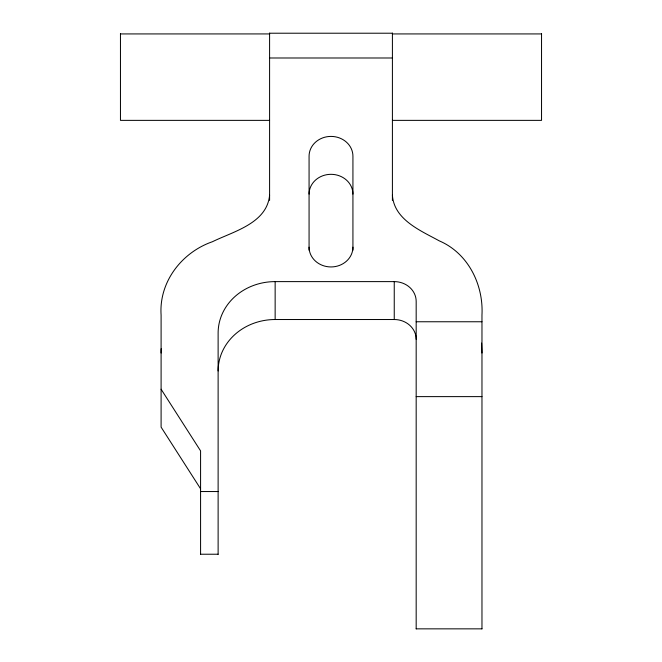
<?xml version="1.0" encoding="UTF-8"?>
<svg xmlns="http://www.w3.org/2000/svg" width="662" height="662" viewBox="0 0 662 662"><rect width="100%" height="100%" fill="white"/><g stroke="black" fill="none" stroke-linecap="round" stroke-linejoin="round"><path stroke-width="0.99" d="M161.098 353.012L161.18 348.766M269.591 195.265C266.894 223.367 233.504 231.386 212.419 241.729C181.769 252.346 158.839 281.954 161.098 315.095L161.098 427.131L200.578 488.788M269.591 33.216L392.409 33.216M120.459 33.928L269.591 33.928M392.409 33.928L541.541 33.928M269.591 57.991L392.409 57.991M269.591 120.368L120.459 120.368L120.459 33.522M392.409 120.368L541.541 120.368L541.541 33.522M218.121 554.342L218.121 333.036A57.023 51.421 0 0 1 275.144 281.615L394.246 281.615A21.929 19.777 0 0 1 416.175 301.392L416.175 628.9M218.121 370.943A57.023 51.421 0 0 1 275.144 319.523L394.246 319.523A21.929 19.777 0 0 1 416.175 339.3M416.175 321.757L481.969 321.757M416.175 396.621L481.969 396.621M200.578 491.543L218.121 491.543M200.578 554.226L218.121 554.226M416.175 628.85L481.969 628.85M161.098 389.215L200.578 450.88L200.578 554.342M481.588 343.09L481.969 353.012M392.409 195.265C394.138 219.776 420.693 230.657 439.287 240.869C468.133 253.207 483.599 284.635 481.969 315.095L481.969 628.9M394.246 281.615L394.246 319.523M392.409 33.1L392.409 200.387M352.929 250.244L352.929 156.191A21.929 19.777 0 0 0 331 136.413A21.929 19.777 0 0 0 309.071 156.191L309.071 250.244M275.144 281.615L275.144 319.523M269.591 33.1L269.591 200.387M309.071 194.098A21.929 19.777 0 0 1 331 174.321A21.929 19.777 0 0 1 352.929 194.098M352.929 247.166A21.929 19.777 0 0 1 331 266.943A21.929 19.777 0 0 1 309.071 247.166"/></g></svg>
